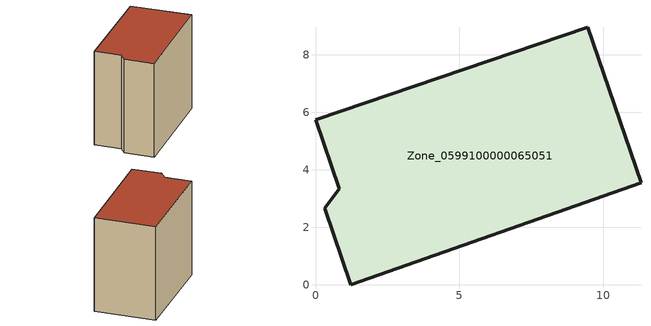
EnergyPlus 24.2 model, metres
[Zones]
Zone_0599100000065051
 floor ground (C_G): 0.32,2.66 0.82,3.35 0,5.74 9.47,8.97 11.32,3.55 1.23,0 z0
 wall outside (C_F): 0.82,3.35 0.32,2.66 1.23,0 11.32,3.55 9.47,8.97 0,5.74 0.82,3.35 z0:9.15
 roof outside (C_R): 9.47,8.97 0,5.74 0.82,3.35 0.32,2.66 1.23,0 11.32,3.55 z9.15
[BUILDING]
Pand.0599100000065051: North Axis=0; Terrain=City; Loads Convergence Tolerance Value=0.04; Temperature Convergence Tolerance Value=0.4; Solar Distribution=FullExterior; Maximum Number of Warmup Days=25; Minimum Number of Warmup Days=1
[Site:Location]
Rotterdam.The.Hague.AP_ZH_NLD Design_Conditions: Latitude=51.96; Longitude=4.45; Time Zone=1; Elevation=-4.5
[SITE:GROUNDTEMPERATURE:BUILDINGSURFACE]
18, 18, 18, 18, 18, 18, 18, 18, 18, 18, 18, 18
[MATERIAL] Thermal Absorptance=0.9; Solar Absorptance=0.7; Visible Absorptance=0.7
Name | Roughness | Thickness | Conductivity | Density | Specific Heat
G.TI.1946 | MediumSmooth | 0.15 | 1 | 540 | 1210
F.TI.1946 | Rough | 0.3 | 0.857143 | 1920 | 840
R.TI.1946 | MediumRough | 0.2 | 0.1 | 1500 | 1000
[CONSTRUCTION]
C_G: G.TI.1946
C_F: F.TI.1946
C_R: R.TI.1946
[ZONE]
Zone_0599100000065051: Type=1; Multiplier=1; Ceiling Height=Autocalculate; Volume=Autocalculate; Floor Area=autocalculate; Part of Total Floor Area=Yes
[ZONEINFILTRATION:DESIGNFLOWRATE]
Infil_Zone_0599100000065051: Zone or ZoneList or Space or SpaceList=Zone_0599100000065051; Schedule=AlwaysOn; Design Flow Rate Calculation Method=Flow/Area; Flow Rate per Floor Area=0.003; Constant Term Coefficient=1; Temperature Term Coefficient=0; Velocity Term Coefficient=0; Velocity Squared Term Coefficient=0
[HVACTEMPLATE:ZONE:IDEALLOADSAIRSYSTEM]
Zone_0599100000065051: Maximum Heating Supply Air Temperature=50; Minimum Cooling Supply Air Temperature=13; Maximum Heating Supply Air Humidity Ratio=0.0156; Minimum Cooling Supply Air Humidity Ratio=0.0077; Heating Limit=NoLimit; Cooling Limit=NoLimit; Dehumidification Control Type=ConstantSensibleHeatRatio; Cooling Sensible Heat Ratio=0.7; Dehumidification Setpoint=60; Humidification Control Type=None; Humidification Setpoint=30; Outdoor Air Method=None; Outdoor Air Flow Rate per Person=0.00944; Outdoor Air Flow Rate per Zone Floor Area=0; Outdoor Air Flow Rate per Zone=0; Demand Controlled Ventilation Type=None; Outdoor Air Economizer Type=NoEconomizer; Heat Recovery Type=None; Sensible Heat Recovery Effectiveness=0.7; Latent Heat Recovery Effectiveness=0.65
[ZONECONTROL:THERMOSTAT]
ThermostatControl_Zone_0599100000065051: Zone or ZoneList=Zone_0599100000065051; Control Type Schedule=DualSetpointControlType; Control 1=Thermostat_Zone_0599100000065051; Temperature Difference Between Cutout And Setpoint=0
[THERMOSTATSETPOINT:DUALSETPOINT]
Thermostat_Zone_0599100000065051: Heating Setpoint Temperature Schedule=HeatingSetpoint_Zone_0599100000065051; Cooling Setpoint Temperature Schedule=CoolingSetpoint_Zone_0599100000065051
[SCHEDULE:COMPACT]
HeatingSetpoint_Zone_0599100000065051: Through: 12/31, For: AllDays, Until: 24:00, 21
CoolingSetpoint_Zone_0599100000065051: Through: 12/31, For: AllDays, Until: 24:00, 24
DualSetpointControlType: Through: 12/31, For: AllDays, Until: 24:00, 4
AlwaysOn: Through: 12/31, For: AllDays, Until: 24:00, 1
